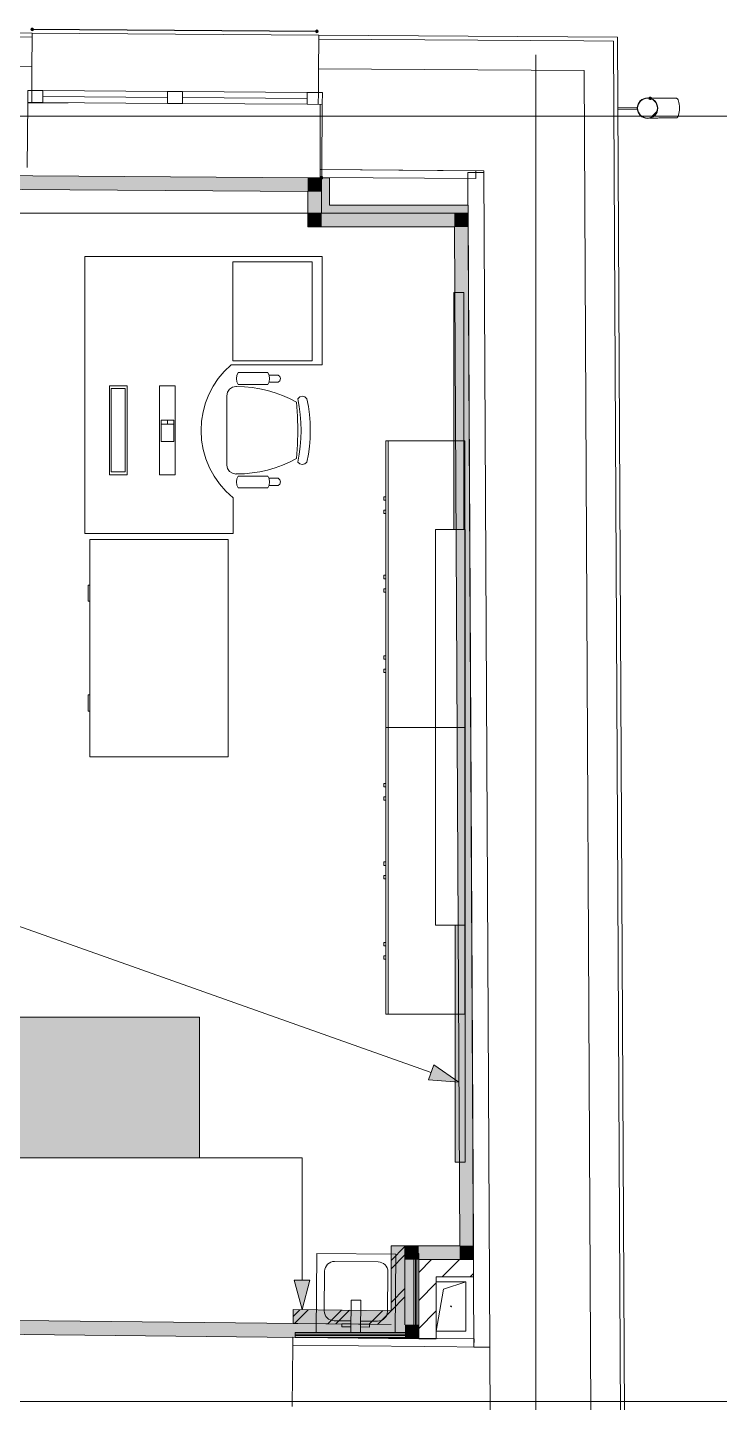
# Model space of a CAD drawing. Header units: millimetres. Extents: x 0 to 1189, y 0 to 841.
# Drawn here: x 308 to 343, y 653.3 to 722.9 of the extents above; entities that cross this region are included whole.
import ezdxf

# ---------------------------------------------------------------- set-up
doc = ezdxf.new("R2010")
doc.units = ezdxf.units.MM

msp = doc.modelspace()

# ---------------------------------------------------------------- hatches: boundary and pattern name
h = msp.add_hatch(color=7)
h.dxf.hatch_style = 2
h.paths.add_polyline_path([(308.286471, 722.773875), (308.260033, 722.837438), (308.196471, 722.863875), (308.132908, 722.837438), (308.106471, 722.773875), (308.106471, 722.763875), (308.132908, 722.700312), (308.196471, 722.673875), (308.260033, 722.700312), (308.286471, 722.763875)])
h = msp.add_hatch(color=7)
h.dxf.hatch_style = 2
h.paths.add_polyline_path([(322.687493, 722.676875), (322.661055, 722.740437), (322.597493, 722.766875), (322.53393, 722.740437), (322.507493, 722.676875), (322.507493, 722.666875), (322.53393, 722.603312), (322.597493, 722.576875), (322.661055, 722.603312), (322.687493, 722.666875)])
h = msp.add_hatch(color=7)
h.dxf.hatch_style = 2
h.paths.add_polyline_path([(339.454519, 719.37387), (339.390956, 719.347432), (339.364518, 719.28387), (339.390956, 719.220307), (339.454519, 719.193869), (339.467519, 719.193869), (339.531081, 719.220307), (339.557519, 719.28387), (339.531081, 719.347432), (339.467519, 719.37387)])
at = {"true_color": 0xf1d696}
h = msp.add_hatch(color=41, dxfattribs=at)
h.dxf.hatch_style = 2
h.paths.add_polyline_path([(278.795426, 714.870863), (278.795426, 715.570864), (322.133492, 715.266863), (322.133492, 714.566862)])
h = msp.add_hatch(color=41, dxfattribs=at)
h.dxf.hatch_style = 2
h.paths.add_polyline_path([(322.133492, 715.266863), (322.833493, 715.261863), (322.133492, 714.566862)])
h = msp.add_hatch(color=41, dxfattribs=at)
h.dxf.hatch_style = 2
h.paths.add_polyline_path([(322.133492, 714.566862), (322.828493, 715.256863), (322.833493, 714.561862)])
h = msp.add_hatch(color=7)
h.dxf.hatch_style = 2
h.paths.add_polyline_path([(322.743493, 715.261863), (322.769931, 715.198301), (322.833493, 715.171863), (322.897056, 715.198301), (322.923493, 715.261863), (322.923493, 715.274863), (322.897056, 715.338426), (322.833493, 715.364864), (322.769931, 715.338426), (322.743493, 715.274863)])
h = msp.add_hatch(color=7)
h.dxf.hatch_style = 2
h.paths.add_polyline_path([(322.833493, 715.251863), (323.233494, 715.251863), (323.233494, 713.875861), (322.833493, 713.875861)])
h = msp.add_hatch(color=41, dxfattribs=at)
h.dxf.hatch_style = 2
h.paths.add_polyline_path([(322.133492, 714.566862), (322.833493, 714.561862), (322.833493, 713.475861), (322.133492, 713.475861)])
h = msp.add_hatch(color=7)
h.dxf.hatch_style = 2
h.paths.add_polyline_path([(330.243505, 713.875861), (330.249505, 713.475861), (322.833493, 713.475861), (322.833493, 713.875861)])
h = msp.add_hatch(color=41, dxfattribs=at)
h.dxf.hatch_style = 2
h.paths.add_polyline_path([(322.833493, 713.475861), (322.133492, 712.77586), (322.133492, 713.475861)])
h = msp.add_hatch(color=41, dxfattribs=at)
h.dxf.hatch_style = 2
h.paths.add_polyline_path([(322.833493, 713.475861), (322.833493, 712.77586), (322.133492, 712.77586)])
h = msp.add_hatch(color=41, dxfattribs=at)
h.dxf.hatch_style = 2
h.paths.add_polyline_path([(322.833493, 712.77586), (322.833493, 713.475861), (329.549503, 713.475861), (329.553503, 712.77586)])
h = msp.add_hatch(color=41, dxfattribs=at)
h.dxf.hatch_style = 2
h.paths.add_polyline_path([(330.249505, 713.475861), (329.553503, 712.77586), (329.549503, 713.475861)])
h = msp.add_hatch(color=41, dxfattribs=at)
h.dxf.hatch_style = 2
h.paths.add_polyline_path([(329.553503, 712.77586), (330.246505, 713.471861), (330.253505, 712.77586)])
h = msp.add_hatch(color=41, dxfattribs=at)
h.dxf.hatch_style = 2
h.paths.add_polyline_path([(330.253505, 712.77586), (330.526505, 661.244781), (329.826504, 661.244781), (329.553503, 712.77586)])
at = {"true_color": 0x999999}
h = msp.add_hatch(color=253, dxfattribs=at)
h.dxf.hatch_style = 2
h.paths.add_polyline_path([(330.034504, 697.464836), (329.534503, 697.464836), (329.534503, 709.464855), (330.034504, 709.464855)])
h = msp.add_hatch(color=253, dxfattribs=at)
h.dxf.hatch_style = 2
h.paths.add_polyline_path([(330.095504, 665.465787), (329.595504, 665.465787), (329.595504, 677.465806), (330.095504, 677.465806)])
at = {"true_color": 0xffffff}
h = msp.add_hatch(color=7, dxfattribs=at)
h.dxf.hatch_style = 2
h.paths.add_polyline_path([(285.112436, 672.812799), (316.655484, 672.812799), (316.655484, 665.694788), (285.112436, 665.694788)])
at = {"true_color": 0x0077b0}
h = msp.add_hatch(color=144, dxfattribs=at)
h.dxf.hatch_style = 2
h.paths.add_polyline_path([(310.897464, 672.830574), (311.907842, 672.830574), (311.981567, 672.805011), (312.006509, 672.728599), (312.006509, 670.911242), (311.981567, 670.836483), (311.907842, 670.812574), (311.831429, 670.836483), (311.805867, 670.911242), (311.805867, 672.627175), (310.998888, 672.627175), (310.998888, 670.911242), (310.973601, 670.836483), (310.897464, 670.812574), (310.821327, 670.836483), (310.79604, 670.911242), (310.79604, 672.728599), (310.821327, 672.805011)])
h = msp.add_hatch(color=144, dxfattribs=at)
h.dxf.hatch_style = 2
h.paths.add_polyline_path([(312.411345, 670.911242), (312.411345, 672.728599), (312.436632, 672.805011), (312.512768, 672.830574), (312.588905, 672.805011), (312.614192, 672.728599), (312.614192, 672.023043), (313.421171, 672.023043), (313.421171, 672.728599), (313.446734, 672.805011), (313.523146, 672.830574), (313.596871, 672.805011), (313.621813, 672.728599), (313.621813, 670.911242), (313.596871, 670.836483), (313.523146, 670.812574), (313.446734, 670.836483), (313.421171, 670.911242), (313.421171, 671.820196), (312.614192, 671.820196), (312.614192, 670.911242), (312.588905, 670.836483), (312.512768, 670.812574), (312.436632, 670.836483)])
h = msp.add_hatch(color=144, dxfattribs=at)
h.dxf.hatch_style = 2
h.paths.add_polyline_path([(316.23413, 672.632687), (315.649842, 672.632687), (315.649842, 672.520239), (315.625244, 672.446239), (315.55393, 672.421021), (315.475382, 672.446583), (315.449751, 672.522995), (315.452507, 672.734662), (315.477794, 672.810799), (315.55393, 672.836086), (316.361461, 672.836086), (316.435323, 672.811143), (316.462884, 672.737418), (316.457372, 672.712062), (316.053882, 670.894154), (316.021567, 670.835725), (315.95742, 670.815331), (315.88149, 670.840824), (315.855996, 670.916754), (315.855996, 670.939354)])
h = msp.add_hatch(color=144, dxfattribs=at)
h.dxf.hatch_style = 2
h.paths.add_polyline_path([(314.935052, 671.314732), (314.128073, 671.314732), (314.051936, 671.340294), (314.026649, 671.416706), (314.051936, 671.492843), (314.128073, 671.51813), (314.935052, 671.51813), (315.011188, 671.492843), (315.036475, 671.416706), (315.011188, 671.340294)])
h = msp.add_hatch(color=144, dxfattribs=at)
h.dxf.hatch_style = 2
h.paths.add_polyline_path([(329.782504, 669.511794), (328.241501, 669.633794), (328.509502, 670.387795)])
h = msp.add_hatch(color=144, dxfattribs=at)
h.dxf.hatch_style = 2
h.paths.add_polyline_path([(307.967963, 668.322906), (307.967963, 669.536682), (307.99325, 669.610407), (308.069387, 669.635349), (308.5743, 669.635349), (308.728571, 669.605997), (308.859278, 669.519594), (308.948299, 669.388543), (308.977789, 669.23186), (308.977789, 668.322906), (308.952502, 668.248147), (308.876366, 668.224238), (308.800229, 668.248147), (308.774942, 668.322906), (308.774942, 669.23186), (308.760404, 669.309995), (308.718167, 669.375727), (308.652848, 669.418722), (308.5743, 669.431951), (308.17081, 669.431951), (308.17081, 668.322906), (308.145523, 668.248147), (308.069387, 668.224238), (307.99325, 668.248147)])
h = msp.add_hatch(color=144, dxfattribs=at)
h.paths.add_polyline_path([(309.382364, 669.536682), (309.407651, 669.610407), (309.483788, 669.635349), (309.988701, 669.635349), (310.145039, 669.605997), (310.273679, 669.519594), (310.362701, 669.388543), (310.392191, 669.23186), (310.392191, 668.627728), (310.362701, 668.471045), (310.273679, 668.339994), (310.145039, 668.252557), (309.988701, 668.224238), (309.585211, 668.224238), (309.585211, 667.716018), (309.559924, 667.642499), (309.483788, 667.61735), (309.407651, 667.642499), (309.382364, 667.716018)])
h.paths.add_polyline_path([(309.585211, 669.431951), (309.585211, 668.424881), (309.988701, 668.424881), (310.065871, 668.439488), (310.129812, 668.483861), (310.174461, 668.549593), (310.189343, 668.627728), (310.189343, 669.23186), (310.174805, 669.309995), (310.132568, 669.375727), (310.067249, 669.418722), (309.988701, 669.431951)])
h = msp.add_hatch(color=144, dxfattribs=at)
h.paths.add_polyline_path([(310.796766, 668.726395), (310.796766, 669.130436), (310.8058, 669.232075), (310.833077, 669.325498), (310.878854, 669.410962), (310.943389, 669.488726), (311.021153, 669.553261), (311.106617, 669.599038), (311.20004, 669.626315), (311.301679, 669.635349), (311.49674, 669.599383), (311.659969, 669.491482), (311.724504, 669.413675), (311.770281, 669.327909), (311.797557, 669.233669), (311.806592, 669.130436), (311.806592, 668.726395), (311.797127, 668.62635), (311.768903, 668.533746), (311.722178, 668.448583), (311.657213, 668.370862), (311.580654, 668.306326), (311.495362, 668.26055), (311.402112, 668.233273), (311.301679, 668.224238), (311.20004, 668.233273), (311.106617, 668.26055), (311.021153, 668.306326), (310.943389, 668.370862), (310.878854, 668.448583), (310.833077, 668.533746), (310.8058, 668.62635)])
h.paths.add_polyline_path([(311.603745, 668.729152), (311.603745, 669.133192), (311.582247, 669.248672), (311.516101, 669.347615), (311.418605, 669.413279), (311.301679, 669.434707), (311.184752, 669.413279), (311.087256, 669.347615), (311.02111, 669.248672), (310.999613, 669.133192), (310.999613, 668.729152), (311.02111, 668.611605), (311.087256, 668.514729), (311.184752, 668.447687), (311.301679, 668.424881), (311.418605, 668.447687), (311.516101, 668.514729), (311.582247, 668.612638)])
h = msp.add_hatch(color=144, dxfattribs=at)
h.paths.add_polyline_path([(312.71608, 669.434707), (312.599154, 669.413279), (312.501657, 669.347615), (312.435511, 669.249705), (312.414014, 669.133192), (312.414014, 669.031217), (313.018146, 669.031217), (313.018146, 669.133192), (312.996649, 669.249705), (312.930503, 669.347615), (312.833007, 669.413279)])
h.paths.add_polyline_path([(312.414014, 668.82837), (312.414014, 668.627728), (312.428897, 668.550627), (312.473545, 668.483861), (312.53852, 668.439488), (312.614656, 668.424881), (313.11957, 668.424881), (313.195706, 668.399318), (313.220993, 668.322906), (313.195706, 668.248147), (313.11957, 668.224238), (312.614656, 668.224238), (312.458318, 668.252557), (312.329678, 668.339994), (312.240657, 668.470011), (312.211167, 668.627728), (312.211167, 669.130436), (312.220202, 669.232075), (312.247478, 669.325498), (312.293255, 669.410962), (312.35779, 669.488726), (312.435555, 669.553261), (312.521019, 669.599038), (312.614441, 669.626315), (312.71608, 669.635349), (312.911141, 669.599383), (313.07437, 669.491482), (313.138905, 669.413718), (313.184682, 669.328254), (313.211958, 669.234831), (313.220993, 669.133192), (313.220993, 668.82837)])
h = msp.add_hatch(color=144, dxfattribs=at)
h.dxf.hatch_style = 2
h.paths.add_polyline_path([(314.231905, 668.726395), (313.828415, 669.24564), (313.828415, 668.322906), (313.803128, 668.248147), (313.726992, 668.224238), (313.650855, 668.248147), (313.625568, 668.322906), (313.625568, 669.536682), (313.650855, 669.610407), (313.726992, 669.635349), (313.777704, 669.620122), (313.828415, 669.573062), (314.231905, 669.053817), (314.635395, 669.573062), (314.686382, 669.620122), (314.737369, 669.635349), (314.811094, 669.610407), (314.836037, 669.536682), (314.836037, 668.322906), (314.811094, 668.248147), (314.737369, 668.224238), (314.660957, 668.248147), (314.635395, 668.322906), (314.635395, 669.24564)])
h = msp.add_hatch(color=144, dxfattribs=at)
h.paths.add_polyline_path([(316.04742, 669.431951), (315.64393, 669.431951), (315.565382, 669.417688), (315.500063, 669.375727), (315.457826, 669.309995), (315.443288, 669.23186), (315.443288, 668.627728), (315.458171, 668.550627), (315.502819, 668.483861), (315.567794, 668.439488), (315.64393, 668.424881), (315.846777, 668.424881), (315.923948, 668.439488), (315.987889, 668.483861), (316.032537, 668.549593), (316.04742, 668.627728)])
h.paths.add_polyline_path([(316.450909, 668.322906), (316.425967, 668.248147), (316.352242, 668.224238), (316.222637, 668.24987), (316.120731, 668.328418), (315.995537, 668.24987), (315.846777, 668.224238), (315.64393, 668.224238), (315.487592, 668.252557), (315.358952, 668.339994), (315.269931, 668.470011), (315.240441, 668.627728), (315.240441, 669.23186), (315.269931, 669.388543), (315.358952, 669.519594), (315.487592, 669.605997), (315.64393, 669.635349), (316.148843, 669.635349), (316.22498, 669.610407), (316.250267, 669.536682), (316.250267, 668.526304), (316.27583, 668.450168), (316.352242, 668.424881), (316.425967, 668.399318)])
h = msp.add_hatch(color=144, dxfattribs=at)
h.dxf.hatch_style = 2
h.paths.add_polyline_path([(308.474356, 666.513173), (308.171739, 666.902331), (308.171739, 666.210005), (308.152722, 666.154057), (308.095671, 666.136142), (308.038621, 666.154057), (308.019604, 666.210005), (308.019604, 667.120613), (308.038621, 667.175734), (308.095671, 667.194475), (308.133705, 667.183107), (308.171739, 667.148173), (308.474356, 666.758464), (308.776973, 667.148173), (308.815283, 667.183107), (308.853592, 667.194475), (308.908714, 667.175734), (308.927455, 667.120613), (308.927455, 666.210005), (308.908714, 666.154057), (308.853592, 666.136142), (308.796059, 666.154057), (308.776973, 666.210005), (308.776973, 666.902331)])
h = msp.add_hatch(color=144, dxfattribs=at)
h.paths.add_polyline_path([(309.609468, 667.043994), (309.521963, 667.02794), (309.448513, 666.978399), (309.399179, 666.905363), (309.382919, 666.817444), (309.382919, 666.741377), (309.836018, 666.741377), (309.836018, 666.817444), (309.819757, 666.905363), (309.770423, 666.978399), (309.696973, 667.02794)])
h.paths.add_polyline_path([(309.382919, 666.589241), (309.382919, 666.438759), (309.394081, 666.380813), (309.427567, 666.330721), (309.476556, 666.297717), (309.5334, 666.286624), (309.912085, 666.286624), (309.969136, 666.267538), (309.988153, 666.210005), (309.969136, 666.154057), (309.912085, 666.136142), (309.5334, 666.136142), (309.416129, 666.157295), (309.319529, 666.222683), (309.252832, 666.320593), (309.230783, 666.438759), (309.230783, 666.815791), (309.257931, 666.962), (309.340475, 667.084232), (309.463189, 667.167259), (309.609468, 667.194475), (309.755747, 667.167535), (309.878461, 667.086437), (309.961006, 666.96393), (309.988153, 666.817444), (309.988153, 666.589241)])
h = msp.add_hatch(color=144, dxfattribs=at)
h.dxf.hatch_style = 2
h.paths.add_polyline_path([(311.048979, 667.120613), (311.048979, 666.210005), (311.029962, 666.154057), (310.972911, 666.136142), (310.915861, 666.154057), (310.896844, 666.210005), (310.896844, 666.589241), (310.594227, 666.589241), (310.478402, 666.611221), (310.380355, 666.675782), (310.313658, 666.772934), (310.291609, 666.887449), (310.291609, 667.120613), (310.310626, 667.175734), (310.367677, 667.194475), (310.424728, 667.175734), (310.443745, 667.120613), (310.443745, 666.894063), (310.454907, 666.83529), (310.488393, 666.786025), (310.537383, 666.752539), (310.594227, 666.741377), (310.896844, 666.741377), (310.896844, 667.120613), (310.915861, 667.175734), (310.972911, 667.194475), (311.029962, 667.175734)])
h = msp.add_hatch(color=144, dxfattribs=at)
h.paths.add_polyline_path([(311.95767, 667.04234), (311.655053, 667.04234), (311.596279, 667.031454), (311.547015, 666.999896), (311.515458, 666.950632), (311.504571, 666.891858), (311.504571, 666.438759), (311.515733, 666.380813), (311.549219, 666.330721), (311.598209, 666.297717), (311.655053, 666.286624), (311.807188, 666.286624), (311.864859, 666.297717), (311.913022, 666.330721), (311.946508, 666.379986), (311.95767, 666.438759)])
h.paths.add_polyline_path([(312.260287, 666.210005), (312.241546, 666.154057), (312.186424, 666.136142), (312.089066, 666.155435), (312.012792, 666.214415), (311.918672, 666.155435), (311.807188, 666.136142), (311.655053, 666.136142), (311.537782, 666.157295), (311.441181, 666.222683), (311.374484, 666.320593), (311.352436, 666.438759), (311.352436, 666.891858), (311.374484, 667.009198), (311.441181, 667.107935), (311.537782, 667.172496), (311.655053, 667.194475), (312.033738, 667.194475), (312.090788, 667.175734), (312.109805, 667.120613), (312.109805, 666.362692), (312.128891, 666.305641), (312.186424, 666.286624), (312.241546, 666.267538)])
h = msp.add_hatch(color=144, dxfattribs=at)
h.dxf.hatch_style = 2
h.paths.add_polyline_path([(312.715751, 666.589241), (312.715751, 666.210005), (312.696734, 666.154057), (312.639683, 666.136142), (312.582632, 666.154057), (312.563615, 666.210005), (312.563615, 667.120613), (312.582632, 667.175734), (312.639683, 667.194475), (312.696734, 667.175734), (312.715751, 667.120613), (312.715751, 666.741377), (313.16885, 666.741377), (313.16885, 667.120613), (313.187866, 667.175734), (313.244917, 667.194475), (313.301968, 667.175734), (313.320985, 667.120613), (313.320985, 666.210005), (313.301968, 666.154057), (313.244917, 666.136142), (313.187866, 666.154057), (313.16885, 666.210005), (313.16885, 666.589241)])
h = msp.add_hatch(color=144, dxfattribs=at)
h.dxf.hatch_style = 2
h.paths.add_polyline_path([(314.381811, 667.120613), (314.381811, 666.210005), (314.362794, 666.154057), (314.305743, 666.136142), (313.927059, 666.136142), (313.809788, 666.157295), (313.713187, 666.222683), (313.64649, 666.320593), (313.624441, 666.438759), (313.624441, 667.120613), (313.643458, 667.175734), (313.700509, 667.194475), (313.75756, 667.175734), (313.776577, 667.120613), (313.776577, 666.438759), (313.787739, 666.380813), (313.821225, 666.330721), (313.870214, 666.297717), (313.927059, 666.286624), (314.229676, 666.286624), (314.229676, 667.120613), (314.248693, 667.175734), (314.305743, 667.194475), (314.362794, 667.175734)])
h = msp.add_hatch(color=144, dxfattribs=at)
h.paths.add_polyline_path([(314.953709, 666.591446), (314.848014, 666.623485), (314.761335, 666.690665), (314.704285, 666.783407), (314.685268, 666.891858), (314.707316, 667.009198), (314.774013, 667.107935), (314.870614, 667.172496), (314.987885, 667.194475), (315.36657, 667.194475), (315.42362, 667.175734), (315.442637, 667.120613), (315.442637, 666.210005), (315.42362, 666.154057), (315.36657, 666.136142), (315.309519, 666.154057), (315.290502, 666.210005), (315.290502, 666.589241), (315.137815, 666.589241), (314.82252, 666.165908), (314.795235, 666.142963), (314.761335, 666.136142), (314.704285, 666.154057), (314.685268, 666.210005), (314.70015, 666.256858)])
h.paths.add_polyline_path([(314.837403, 666.891858), (314.848565, 666.833912), (314.882051, 666.78382), (314.931041, 666.750334), (314.987885, 666.739172), (315.290502, 666.739172), (315.290502, 667.04234), (314.987885, 667.04234), (314.929111, 667.031454), (314.879847, 666.999896), (314.84829, 666.950632)])
h = msp.add_hatch(color=144, dxfattribs=at)
h.dxf.hatch_style = 2
h.paths.add_polyline_path([(316.215729, 666.665309), (316.490786, 666.252449), (316.503464, 666.210005), (316.484447, 666.154057), (316.427396, 666.136142), (316.364006, 666.168113), (316.124779, 666.527505), (315.885551, 666.168113), (315.822162, 666.136142), (315.769245, 666.157088), (315.746094, 666.210005), (315.758772, 666.252449), (316.033828, 666.665309), (315.758772, 667.075964), (315.746094, 667.120613), (315.765111, 667.175734), (315.822162, 667.194475), (315.885551, 667.162505), (316.124779, 666.803113), (316.364006, 667.162505), (316.427396, 667.194475), (316.484447, 667.176561), (316.503464, 667.120613), (316.490786, 667.075964)])
at = {"true_color": 0xfd8379}
h = msp.add_hatch(color=11, dxfattribs=at)
h.dxf.hatch_style = 2
h.paths.add_polyline_path([(326.354499, 661.244781), (327.0545, 661.244781), (327.0545, 657.252775), (326.354499, 657.259775)])
at = {"true_color": 0xf1d696}
h = msp.add_hatch(color=41, dxfattribs=at)
h.dxf.hatch_style = 2
h.paths.add_polyline_path([(327.0545, 660.54478), (327.0545, 661.244781), (327.754501, 660.54478)])
h = msp.add_hatch(color=41, dxfattribs=at)
h.dxf.hatch_style = 2
h.paths.add_polyline_path([(327.0545, 661.244781), (327.754501, 661.244781), (327.754501, 660.54478)])
h = msp.add_hatch(color=41, dxfattribs=at)
h.dxf.hatch_style = 2
h.paths.add_polyline_path([(329.826504, 661.244781), (329.830504, 660.54478), (327.754501, 660.54478), (327.754501, 661.244781)])
h = msp.add_hatch(color=41, dxfattribs=at)
h.dxf.hatch_style = 2
h.paths.add_polyline_path([(330.526505, 661.244781), (330.530505, 660.54478), (329.826504, 661.244781)])
h = msp.add_hatch(color=41, dxfattribs=at)
h.dxf.hatch_style = 2
h.paths.add_polyline_path([(330.530505, 660.54478), (329.830504, 660.54478), (329.826504, 661.244781)])
h = msp.add_hatch(color=41, dxfattribs=at)
h.dxf.hatch_style = 2
h.paths.add_polyline_path([(327.0545, 660.54478), (327.754501, 660.54478), (327.754501, 657.244775), (327.0545, 657.252775)])
at = {"true_color": 0x0077b0}
h = msp.add_hatch(color=144, dxfattribs=at)
h.dxf.hatch_style = 2
h.paths.add_polyline_path([(321.849492, 658.013776), (321.449491, 659.506778), (322.249492, 659.506778)])
at = {"true_color": 0xf1d696}
h = msp.add_hatch(color=41, dxfattribs=at)
h.dxf.hatch_style = 2
h.paths.add_polyline_path([(327.0545, 657.252775), (327.0545, 656.552774), (257.084393, 657.309775), (257.084393, 658.009776)])
at = {"true_color": 0xfd8379}
h = msp.add_hatch(color=11, dxfattribs=at)
h.dxf.hatch_style = 2
h.paths.add_polyline_path([(326.354499, 657.959776), (326.354499, 657.259775), (321.395491, 657.313775), (321.402491, 658.013776)])
at = {"true_color": 0xf1d696}
h = msp.add_hatch(color=41, dxfattribs=at)
h.dxf.hatch_style = 2
h.paths.add_polyline_path([(327.0545, 657.252775), (327.754501, 657.244775), (327.754501, 656.544774)])
h = msp.add_hatch(color=41, dxfattribs=at)
h.dxf.hatch_style = 2
h.paths.add_polyline_path([(327.0545, 656.552774), (327.0545, 657.252775), (327.754501, 656.544774)])

# ---------------------------------------------------------------- linework, layer by layer
at = {"color": 7, "lineweight": 0}
for points in [[(308.195471, 722.573875), (292.865447, 722.676875)], [(308.196471, 722.773875), (322.597493, 722.676875)], [(322.597493, 722.666875), (308.196471, 722.763875)], [(308.193471, 722.373874), (292.864447, 722.476874)], [(308.183471, 720.873872), (308.193471, 722.373874)], [(308.193471, 722.373874), (308.195471, 722.573875)], [(308.195471, 722.573875), (322.694493, 722.476874)], [(322.693493, 722.276874), (322.683493, 720.776872)], [(322.694493, 722.476874), (322.693493, 722.276874)], [(336.109513, 722.185874), (322.693493, 722.276874)], [(337.808516, 722.374874), (322.694493, 722.476874)], [(336.109513, 722.185874), (337.609516, 722.175874)], [(337.609516, 722.175874), (338.014516, 642.636752)], [(338.214517, 642.637753), (337.808516, 722.374874)], [(333.67251, 251.095154), (333.67251, 721.485873)], [(292.854447, 720.976872), (308.183471, 720.873872)], [(308.175471, 719.67387), (308.183471, 720.873872)], [(322.683493, 720.776872), (322.675493, 719.57687)], [(322.683493, 720.776872), (336.117514, 720.685872)], [(336.117514, 720.685872), (336.514514, 642.628752)], [(307.971471, 719.074869), (307.975471, 719.67487)], [(307.975471, 719.67487), (307.971471, 719.074869)], [(307.975471, 719.67487), (308.735472, 719.66987)], [(308.735472, 719.66987), (307.975471, 719.67487)], [(308.171471, 719.073869), (308.175471, 719.67387)], [(308.735472, 719.66987), (308.731472, 719.069869)], [(308.733472, 719.36987), (315.043481, 719.32787)], [(308.735472, 719.66987), (315.045481, 719.62787)], [(315.041481, 719.027869), (315.045481, 719.62787)], [(315.045481, 719.62787), (315.805482, 719.62287)], [(315.805482, 719.62287), (315.045481, 719.62787)], [(315.805482, 719.62287), (315.801482, 719.022869)], [(315.803482, 719.32287), (322.113492, 719.27987)], [(315.805482, 719.62287), (322.115492, 719.57987)], [(322.115492, 719.57987), (322.111492, 718.979869)], [(322.875493, 719.57487), (322.115492, 719.57987)], [(322.875493, 719.57487), (322.115492, 719.57987)], [(322.671493, 718.976869), (322.675493, 719.57687)], [(322.871493, 718.974869), (322.875493, 719.57487)], [(322.871493, 718.974869), (322.875493, 719.57487)], [(338.807518, 718.780869), (338.818049, 718.888613), (338.848268, 718.986197), (338.896112, 719.074524), (338.959518, 719.151494), (339.036424, 719.215012), (339.124768, 719.262979), (339.222487, 719.293297), (339.327518, 719.30387), (339.431894, 719.293383), (339.529144, 719.263291), (339.617206, 719.215645), (339.694019, 719.152494), (339.757519, 719.075891), (339.805644, 718.987885), (339.836332, 718.890527), (339.847519, 718.785869)], [(338.827518, 718.780869), (338.837641, 718.884596), (338.86669, 718.978432), (338.912684, 719.063361), (338.973643, 719.137369), (339.047586, 719.19844), (339.132534, 719.244557), (339.226505, 719.273706), (339.327518, 719.28387), (339.427876, 719.27375), (339.521378, 719.244729), (339.606044, 719.198809), (339.679894, 719.137994), (339.740947, 719.064289), (339.787222, 718.979697), (339.81674, 718.886223), (339.827519, 718.785869)], [(339.467519, 719.28387), (339.494519, 719.28487)], [(339.494519, 719.28487), (339.522519, 719.28487)], [(339.522519, 719.28487), (339.553519, 719.28487)], [(339.553519, 719.28487), (339.586519, 719.28487)], [(339.586519, 719.28487), (339.621519, 719.28487)], [(339.621519, 719.28487), (339.658519, 719.28487)], [(339.658519, 719.28487), (339.696519, 719.28587)], [(339.696519, 719.28587), (339.737519, 719.28587)], [(339.737519, 719.28587), (339.779519, 719.28587)], [(339.779519, 719.28587), (339.823519, 719.28587)], [(339.823519, 719.28587), (339.868519, 719.28687)], [(339.868519, 719.28687), (339.915519, 719.28687)], [(339.915519, 719.28687), (339.964519, 719.28687)], [(339.964519, 719.28687), (340.014519, 719.28687)], [(340.014519, 719.28687), (340.06552, 719.28687)], [(340.06552, 719.28687), (340.11752, 719.28787)], [(340.11752, 719.28787), (340.17152, 719.28787)], [(340.17152, 719.28787), (340.22552, 719.28787)], [(340.22552, 719.28787), (340.28152, 719.28887)], [(340.28152, 719.28887), (340.33752, 719.28887)], [(340.33752, 719.28887), (340.36152, 719.28887)], [(340.786521, 719.29087), (340.36152, 719.28887)], [(340.786168, 719.290625), (340.817241, 719.280619), (340.846289, 719.251618), (340.872682, 719.205634), (340.895787, 719.14468), (340.914973, 719.070769), (340.92961, 718.985912), (340.939065, 718.892123), (340.942708, 718.791414)], [(307.94947, 715.774864), (307.971471, 719.074869)], [(308.731472, 719.069869), (307.971471, 719.074869)], [(307.971471, 719.074869), (308.731472, 719.069869)], [(310.013474, 719.061869), (307.971471, 719.061869)], [(315.041481, 719.027869), (308.731472, 719.069869)], [(315.801482, 719.022869), (315.041481, 719.027869)], [(315.041481, 719.027869), (315.801482, 719.022869)], [(322.111492, 718.979869), (315.801482, 719.022869)], [(322.111492, 718.979869), (322.871493, 718.974869)], [(322.111492, 718.979869), (322.871493, 718.974869)], [(322.772493, 715.261863), (322.772493, 718.975869)], [(322.871493, 718.974869), (322.849493, 715.674864)], [(338.818518, 718.830869), (337.826516, 718.825869)], [(337.827516, 718.725869), (338.818518, 718.730869)], [(339.847519, 718.785869), (339.836947, 718.679125), (339.806629, 718.58154), (339.758662, 718.493214), (339.695144, 718.416243), (339.618173, 718.352726), (339.529847, 718.304759), (339.432263, 718.27444), (339.327518, 718.263868), (339.222815, 718.274352), (339.125331, 718.304431), (339.037127, 718.35204), (338.960268, 718.415118), (338.896815, 718.491603), (338.84883, 718.579431), (338.818377, 718.676541), (338.807518, 718.780869)], [(339.827519, 718.785869), (339.817355, 718.683142), (339.788207, 718.589306), (339.742089, 718.504376), (339.681019, 718.430368), (339.607011, 718.369298), (339.522081, 718.323181), (339.428245, 718.294032), (339.327518, 718.283868), (339.226833, 718.293944), (339.133096, 718.322853), (339.048289, 718.368612), (338.974393, 718.429243), (338.913387, 718.502765), (338.867252, 718.587197), (338.837969, 718.680558), (338.827518, 718.780869)], [(339.524519, 718.337868), (339.785519, 718.597869)], [(340.942708, 718.791414), (340.940089, 718.690672), (340.931588, 718.596792), (340.917815, 718.511791), (340.899381, 718.437688), (340.876896, 718.376503), (340.850973, 718.330253), (340.822221, 718.300958), (340.791251, 718.290637)], [(198.085303, 718.371868), (863.72632, 718.371868)], [(339.483519, 718.284868), (339.459519, 718.283868)], [(339.510519, 718.284868), (339.483519, 718.284868)], [(339.540519, 718.284868), (339.510519, 718.284868)], [(339.572519, 718.284868), (339.540519, 718.284868)], [(339.605519, 718.284868), (339.572519, 718.284868)], [(339.641519, 718.284868), (339.605519, 718.284868)], [(339.679519, 718.285868), (339.641519, 718.284868)], [(339.718519, 718.285868), (339.679519, 718.285868)], [(339.759519, 718.285868), (339.718519, 718.285868)], [(339.802519, 718.285868), (339.759519, 718.285868)], [(339.847519, 718.285868), (339.802519, 718.285868)], [(339.893519, 718.286868), (339.847519, 718.285868)], [(339.940519, 718.286868), (339.893519, 718.286868)], [(339.989519, 718.286868), (339.940519, 718.286868)], [(340.04052, 718.286868), (339.989519, 718.286868)], [(340.09152, 718.287868), (340.04052, 718.286868)], [(340.14452, 718.287868), (340.09152, 718.287868)], [(340.19852, 718.287868), (340.14452, 718.287868)], [(340.25352, 718.287868), (340.19852, 718.287868)], [(340.30952, 718.288868), (340.25352, 718.287868)], [(340.36652, 718.288868), (340.30952, 718.288868)], [(340.36652, 718.288868), (340.791521, 718.290868)], [(322.849493, 715.674864), (322.772493, 715.675864)], [(322.772493, 715.674864), (322.849493, 715.674864)], [(322.849493, 715.674864), (322.846493, 715.274863)], [(322.849493, 715.674864), (331.043506, 715.619864)], [(330.647505, 715.621864), (322.849493, 715.674864)], [(322.133492, 715.266863), (278.095425, 715.575864)], [(322.833493, 715.261863), (322.133492, 715.266863)], [(322.846493, 715.274863), (322.772493, 715.274863)], [(322.833493, 715.261863), (322.772493, 715.261863)], [(322.833493, 713.475861), (322.833493, 715.261863)], [(322.833493, 715.251863), (322.833493, 713.475861)], [(323.233494, 715.251863), (322.833493, 715.251863)], [(322.846493, 715.274863), (330.645505, 715.221863)], [(323.233494, 713.875861), (323.233494, 715.251863)], [(331.043506, 715.532864), (330.243505, 715.528864)], [(330.243505, 715.528864), (330.545505, 656.118773)], [(330.645505, 715.221863), (330.647505, 715.621864)], [(331.043506, 715.619864), (331.345506, 656.122773)], [(278.795426, 714.870863), (322.133492, 714.566862)], [(322.133492, 714.566862), (322.133492, 713.475861)], [(330.249505, 713.875861), (323.233494, 713.875861)], [(330.249505, 713.475861), (330.249505, 713.875861)], [(278.095425, 713.475861), (322.833493, 713.475861)], [(322.133492, 712.77586), (322.133492, 713.475861)], [(322.833493, 713.475861), (330.249505, 713.475861)], [(329.549503, 713.475861), (322.833493, 713.475861)], [(330.249505, 713.475861), (329.549503, 713.475861)], [(330.526505, 661.244781), (330.249505, 713.475861)], [(322.133492, 712.77586), (329.553503, 712.77586)], [(329.553503, 712.77586), (329.826504, 661.244781)], [(322.600493, 660.86078), (322.560493, 656.860774)], [(322.560493, 656.860774), (322.600493, 660.86078)], [(326.600499, 660.82078), (322.600493, 660.86078)], [(322.600493, 660.86078), (326.600499, 660.82078)], [(326.354499, 661.244781), (326.354499, 657.959776)], [(327.0545, 661.244781), (326.354499, 661.244781)], [(326.354499, 660.50378), (327.0545, 661.203781)], [(326.354499, 660.079779), (327.0545, 660.77978)], [(326.560499, 656.854774), (326.600499, 660.82078)], [(326.600499, 660.82078), (326.560499, 656.854774)], [(327.0545, 657.252775), (327.0545, 661.244781)], [(327.0545, 661.244781), (327.0545, 660.54478)], [(329.826504, 661.244781), (327.0545, 661.244781)], [(327.5045, 660.85478), (327.5045, 656.854774)], [(327.754501, 660.85478), (327.5045, 660.85478)], [(327.5945, 656.764774), (327.5945, 660.85478)], [(327.654501, 656.704774), (327.654501, 660.85478)], [(327.754501, 656.544774), (327.754501, 660.85478)], [(330.530505, 660.54478), (330.526505, 661.244781)], [(322.991493, 659.956779), (323.002314, 660.056717), (323.031931, 660.149717), (323.07833, 660.233811), (323.139494, 660.307029), (323.213408, 660.367405), (323.298056, 660.412967), (323.391424, 660.441748), (323.491494, 660.45178)], [(323.496494, 660.45178), (325.696498, 660.42978)], [(325.696498, 660.42978), (325.796435, 660.418672), (325.889435, 660.38892), (325.973529, 660.342504), (326.046748, 660.281404), (326.107123, 660.207602), (326.152686, 660.123076), (326.181467, 660.029808), (326.191498, 659.929779)], [(327.0545, 660.54478), (327.0545, 657.252775)], [(330.530505, 660.54478), (327.754501, 660.54478)], [(327.754501, 660.54478), (330.530505, 660.54478)], [(327.754501, 657.244775), (327.754501, 660.54478)], [(330.530505, 659.664779), (330.530505, 660.54478)], [(322.971493, 657.956776), (322.991493, 659.956779)], [(326.191498, 659.924779), (326.171498, 657.924776)], [(328.634502, 656.544774), (328.634502, 659.664779)], [(328.634502, 659.664779), (330.530505, 659.664779)], [(328.634502, 659.422778), (330.134504, 659.422778)], [(330.134504, 659.422778), (328.634502, 659.422778)], [(329.009503, 659.047778), (330.134504, 659.422778)], [(330.134504, 659.422778), (330.134504, 656.922774)], [(330.134504, 656.922774), (330.134504, 659.422778)], [(326.354499, 658.382777), (327.0545, 659.082778)], [(326.354499, 657.957776), (327.0545, 658.657777)], [(328.634502, 656.922774), (329.009503, 659.047778)], [(326.354499, 657.259775), (257.084393, 658.009776)], [(321.402491, 658.013776), (321.395491, 657.313775)], [(321.399491, 657.669775), (321.739492, 658.009776)], [(326.354499, 657.959776), (321.402491, 658.013776)], [(321.466491, 657.312775), (322.159492, 658.005776)], [(323.466494, 657.451775), (323.366557, 657.462883), (323.273556, 657.492635), (323.189463, 657.539051), (323.116244, 657.60015), (323.055869, 657.673953), (323.010306, 657.758479), (322.981525, 657.851746), (322.971493, 657.951776)], [(323.145494, 657.294775), (323.837495, 657.987776)], [(323.565494, 657.289775), (324.257495, 657.982776)], [(324.326495, 658.493777), (324.310495, 656.854774)], [(324.826496, 658.488777), (324.326495, 658.493777)], [(324.810496, 656.854774), (324.826496, 658.488777)], [(325.243497, 657.271775), (325.936498, 657.964776)], [(325.663498, 657.267775), (326.354499, 657.957776)], [(326.171498, 657.924776), (326.160391, 657.824838), (326.130639, 657.731838), (326.084223, 657.647744), (326.023123, 657.574525), (325.94932, 657.51415), (325.864795, 657.468588), (325.771527, 657.439806), (325.671498, 657.429775)], [(329.359503, 658.172776), (329.384503, 658.197776), (329.409503, 658.172776)], [(329.409503, 658.172776), (329.384503, 658.147776), (329.359503, 658.172776)], [(329.360503, 658.178776), (329.384503, 658.197776), (329.396503, 658.193776)], [(329.384503, 658.147776), (329.360503, 658.165776)], [(329.409503, 658.172776), (329.396503, 658.150776)], [(257.084393, 657.309775), (327.754501, 656.544774)], [(321.395491, 657.313775), (326.354499, 657.259775)], [(324.316495, 657.443775), (323.466494, 657.451775)], [(323.864495, 657.297775), (323.863495, 657.147775)], [(324.314495, 657.293775), (323.864495, 657.297775)], [(324.814496, 657.288775), (325.264497, 657.283775)], [(325.666498, 657.429775), (324.816496, 657.438775)], [(325.264497, 657.283775), (325.263497, 657.133775)], [(327.754501, 656.544774), (327.754501, 657.244775)], [(321.387491, 656.622774), (321.383491, 656.222773)], [(330.550505, 656.530774), (321.387491, 656.622774)], [(327.5045, 656.854774), (321.504491, 656.854774)], [(321.504491, 656.854774), (321.504491, 656.604774)], [(321.504491, 656.764774), (327.5945, 656.764774)], [(321.504491, 656.704774), (327.654501, 656.704774)], [(321.504491, 656.604774), (327.754501, 656.604774)], [(322.560493, 656.860774), (323.144494, 656.854774)], [(323.144494, 656.854774), (322.560493, 656.860774)], [(323.863495, 657.147775), (324.313495, 657.143775)], [(325.263497, 657.133775), (324.813496, 657.138775)], [(327.754501, 656.544774), (328.634502, 656.544774)], [(330.134504, 656.922774), (328.634502, 656.922774)], [(328.634502, 656.922774), (330.134504, 656.922774)], [(330.546505, 656.130773), (330.550505, 656.530774)], [(321.383491, 656.222773), (321.352491, 653.122769)], [(321.383491, 656.222773), (331.345506, 656.122773)], [(330.545505, 656.118773), (331.345506, 656.122773)], [(331.364506, 652.322767), (331.345506, 656.122773)], [(198.085303, 653.371769), (863.72632, 653.371769)]]:
    msp.add_lwpolyline(points, dxfattribs=at)
at = {"color": 253, "lineweight": 0, "true_color": 0x999999}
for points in [[(310.864475, 697.273836), (310.864475, 711.273857)], [(310.864475, 711.273857), (310.864475, 697.273836)], [(310.864475, 711.273857), (322.864493, 711.273857)], [(318.352486, 706.009849), (318.352486, 711.009857)], [(318.352486, 711.009857), (322.352492, 711.009857)], [(322.352492, 711.009857), (322.352492, 706.009849)], [(322.864493, 711.273857), (322.864493, 705.794849)], [(329.534503, 697.464836), (329.534503, 709.464855)], [(329.534503, 709.464855), (330.034504, 709.464855)], [(330.034504, 709.464855), (330.034504, 697.464836)], [(322.352492, 706.009849), (318.352486, 706.009849)], [(318.364486, 699.082839), (317.99947, 699.413138), (317.676735, 699.778793), (317.398251, 700.17569), (317.165985, 700.599716), (316.981906, 701.046758), (316.847984, 701.512702), (316.766187, 701.993435), (316.738484, 702.484844), (316.764128, 702.957944), (316.839953, 703.421517), (316.964293, 703.871848), (317.135485, 704.305222), (317.351864, 704.717924), (317.611766, 705.106239), (317.913529, 705.466452), (318.255486, 705.794849)], [(318.255486, 705.794849), (322.864493, 705.794849)], [(318.611487, 704.804847), (318.548862, 704.949723), (318.527487, 705.105848), (318.548862, 705.261973), (318.611487, 705.406848)], [(320.123489, 705.406848), (318.611487, 705.406848)], [(320.123489, 705.406848), (320.185239, 705.261973), (320.206489, 705.105848), (320.185239, 704.949723), (320.123489, 704.804847)], [(320.63749, 705.286848), (320.181489, 705.286848)], [(320.63549, 705.286848), (320.72149, 705.212098), (320.75349, 705.102848), (320.72199, 704.994098), (320.63649, 704.919848)], [(313.000478, 704.735847), (312.114477, 704.735847)], [(312.114477, 704.735847), (312.114477, 700.245841)], [(312.895478, 704.606847), (312.196477, 704.606847)], [(312.196477, 704.606847), (312.196477, 700.382841)], [(312.895478, 700.382841), (312.895478, 704.606847)], [(313.000478, 700.245841), (313.000478, 704.735847)], [(314.640481, 704.735847), (314.640481, 700.245841)], [(315.436482, 704.735847), (314.640481, 704.735847)], [(315.436482, 700.245841), (315.436482, 704.735847)], [(318.048486, 704.241847), (318.084267, 704.424675), (318.181736, 704.568972), (318.32608, 704.666207), (318.502487, 704.701847), (318.520487, 704.701847)], [(318.520487, 704.701847), (318.533487, 704.701847), (318.931075, 704.689193), (319.325816, 704.651425), (319.716549, 704.588837), (320.102114, 704.501722), (320.481351, 704.390372), (320.8531, 704.255081), (321.2162, 704.096141), (321.569491, 703.913846)], [(320.123489, 704.804847), (318.611487, 704.804847)], [(320.63649, 704.919848), (320.179489, 704.919848)], [(318.048486, 704.241847), (318.048486, 700.739841)], [(321.569491, 703.913846), (321.613116, 703.19922), (321.627491, 702.483844), (321.613366, 701.775968), (321.571491, 701.068842)], [(321.627491, 704.088846), (321.728992, 704.179222), (321.860492, 704.211847), (321.991867, 704.179222), (322.092492, 704.088846)], [(321.627491, 704.088846), (321.703773, 703.691674), (321.758492, 703.29122), (321.79146, 702.888329), (321.802492, 702.483844), (321.79146, 702.079359), (321.758492, 701.676468), (321.703773, 701.276014), (321.627491, 700.878841)], [(322.092492, 704.088846), (322.168617, 703.691674), (322.222992, 703.29122), (322.255617, 702.888329), (322.266492, 702.483844), (322.255617, 702.079359), (322.222992, 701.676468), (322.168617, 701.276014), (322.092492, 700.878841)], [(314.722481, 701.916843), (314.722481, 702.997845)], [(314.722481, 702.997845), (315.356482, 702.997845)], [(315.356482, 702.796844), (314.722481, 702.796844)], [(315.039481, 702.796844), (315.039481, 702.997845)], [(315.356482, 702.997845), (315.356482, 701.916843)], [(315.356482, 701.916843), (314.722481, 701.916843)], [(330.085504, 701.964843), (326.085498, 701.964843)], [(326.085498, 701.964843), (326.085498, 687.464821)], [(326.205498, 701.964843), (326.205498, 687.464821)], [(330.085504, 687.464821), (330.085504, 701.964843)], [(321.571491, 701.068842), (321.217827, 700.886547), (320.854365, 700.727607), (320.482279, 700.592316), (320.102739, 700.480966), (319.716918, 700.393851), (319.325988, 700.331263), (318.93112, 700.293495), (318.533487, 700.280841), (318.520487, 700.280841)], [(312.196477, 700.382841), (312.895478, 700.382841)], [(318.520487, 700.280841), (318.502487, 700.279841), (318.32608, 700.315622), (318.181736, 700.413091), (318.084267, 700.557435), (318.048486, 700.733841)], [(322.092492, 700.878841), (321.991867, 700.788466), (321.860492, 700.755841), (321.728992, 700.788466), (321.627491, 700.878841)], [(312.114477, 700.245841), (313.000478, 700.245841)], [(314.640481, 700.245841), (315.436482, 700.245841)], [(318.611487, 699.574839), (318.548862, 699.719715), (318.527487, 699.87584), (318.548862, 700.031965), (318.611487, 700.17684)], [(320.123489, 700.17684), (318.611487, 700.17684)], [(320.123489, 700.17684), (320.185239, 700.031965), (320.206489, 699.87584), (320.185239, 699.719715), (320.123489, 699.574839)], [(320.63649, 700.06284), (320.179489, 700.06284)], [(320.63749, 699.69484), (320.181489, 699.69484)], [(320.63649, 700.06284), (320.72249, 699.98809), (320.75449, 699.87884), (320.722615, 699.76959), (320.63749, 699.69484)], [(318.364486, 697.273836), (318.364486, 699.082839)], [(320.123489, 699.574839), (318.611487, 699.574839)], [(326.085498, 699.125839), (325.983498, 699.125839)], [(325.983498, 699.125839), (325.983498, 698.951839)], [(325.983498, 698.951839), (326.085498, 698.951839)], [(326.085498, 698.951839), (326.085498, 699.125839)], [(326.085498, 698.448838), (325.983498, 698.448838)], [(325.983498, 698.448838), (325.983498, 698.274838)], [(325.983498, 698.274838), (326.085498, 698.274838)], [(326.085498, 698.274838), (326.085498, 698.448838)], [(310.864475, 697.273836), (318.364486, 697.273836)], [(310.864475, 697.273836), (318.364486, 697.273836)], [(311.114475, 685.973819), (311.114475, 696.973836)], [(311.114475, 696.973836), (318.114486, 696.973836)], [(318.114486, 696.973836), (318.114486, 685.973819)], [(328.595502, 677.464806), (328.595502, 697.464836)], [(328.595502, 697.464836), (330.095504, 697.464836)], [(330.034504, 697.464836), (329.534503, 697.464836)], [(330.095504, 697.464836), (330.095504, 677.464806)], [(326.085498, 695.156833), (325.983498, 695.156833)], [(325.983498, 695.156833), (325.983498, 694.982832)], [(325.983498, 694.982832), (326.085498, 694.982832)], [(326.085498, 694.982832), (326.085498, 695.156833)], [(311.024475, 693.841831), (311.024475, 694.659832)], [(311.024475, 694.659832), (311.114475, 694.659832)], [(326.085498, 694.479832), (325.983498, 694.479832)], [(325.983498, 694.479832), (325.983498, 694.305831)], [(325.983498, 694.305831), (326.085498, 694.305831)], [(326.085498, 694.305831), (326.085498, 694.479832)], [(311.114475, 693.841831), (311.024475, 693.841831)], [(326.085498, 691.085827), (325.983498, 691.085827)], [(325.983498, 691.085827), (325.983498, 690.912826)], [(325.983498, 690.912826), (326.085498, 690.912826)], [(326.085498, 690.912826), (326.085498, 691.085827)], [(326.085498, 690.409825), (325.983498, 690.409825)], [(325.983498, 690.409825), (325.983498, 690.235825)], [(325.983498, 690.235825), (326.085498, 690.235825)], [(326.085498, 690.235825), (326.085498, 690.409825)], [(311.114475, 689.106823), (311.024475, 689.106823)], [(311.024475, 689.106823), (311.024475, 688.288822)], [(311.024475, 688.288822), (311.114475, 688.288822)], [(326.085498, 687.464821), (330.085504, 687.464821)], [(330.085504, 687.464821), (326.085498, 687.464821)], [(326.085498, 687.464821), (326.085498, 672.964799)], [(326.205498, 687.464821), (326.205498, 672.964799)], [(330.085504, 672.964799), (330.085504, 687.464821)], [(318.114486, 685.973819), (311.114475, 685.973819)], [(326.085498, 684.625817), (325.983498, 684.625817)], [(325.983498, 684.625817), (325.983498, 684.451816)], [(325.983498, 684.451816), (326.085498, 684.451816)], [(326.085498, 684.451816), (326.085498, 684.625817)], [(326.085498, 683.948816), (325.983498, 683.948816)], [(325.983498, 683.948816), (325.983498, 683.774815)], [(325.983498, 683.774815), (326.085498, 683.774815)], [(326.085498, 683.774815), (326.085498, 683.948816)], [(326.085498, 680.656811), (325.983498, 680.656811)], [(325.983498, 680.656811), (325.983498, 680.48281)], [(325.983498, 680.48281), (326.085498, 680.48281)], [(326.085498, 680.48281), (326.085498, 680.656811)], [(326.085498, 679.97981), (325.983498, 679.97981)], [(325.983498, 679.97981), (325.983498, 679.805809)], [(325.983498, 679.805809), (326.085498, 679.805809)], [(326.085498, 679.805809), (326.085498, 679.97981)], [(330.095504, 677.464806), (328.595502, 677.464806)], [(329.595504, 665.465787), (329.595504, 677.465806)], [(329.595504, 677.465806), (330.095504, 677.465806)], [(330.095504, 677.465806), (330.095504, 665.465787)], [(326.085498, 676.585804), (325.983498, 676.585804)], [(325.983498, 676.585804), (325.983498, 676.412804)], [(325.983498, 676.412804), (326.085498, 676.412804)], [(326.085498, 676.412804), (326.085498, 676.585804)], [(326.085498, 675.909803), (325.983498, 675.909803)], [(325.983498, 675.909803), (325.983498, 675.735803)], [(325.983498, 675.735803), (326.085498, 675.735803)], [(326.085498, 675.735803), (326.085498, 675.909803)], [(326.085498, 672.964799), (330.085504, 672.964799)], [(330.095504, 665.465787), (329.595504, 665.465787)]]:
    msp.add_lwpolyline(points, dxfattribs=at)
at = {"color": 144, "lineweight": 0, "true_color": 0x0077b0}
for points in [[(328.375502, 670.010794), (284.455435, 685.580818)], [(285.112436, 672.812799), (316.655484, 672.812799)], [(316.655484, 672.812799), (316.655484, 665.694788)], [(328.241501, 669.633794), (328.509502, 670.387795)], [(329.782504, 669.511794), (328.509502, 670.387795)], [(329.782504, 669.511794), (328.241501, 669.633794)], [(316.655484, 665.694788), (285.112436, 665.694788)], [(321.849492, 665.694788), (316.655484, 665.694788)], [(321.849492, 659.506778), (321.849492, 665.694788)], [(321.449491, 659.506778), (322.249492, 659.506778)], [(321.849492, 658.013776), (321.449491, 659.506778)], [(321.849492, 658.013776), (322.249492, 659.506778)]]:
    msp.add_lwpolyline(points, dxfattribs=at)
at = {"color": 250, "lineweight": 0, "true_color": 0x353535}
for points in [[(327.754501, 659.895779), (328.402502, 660.54478)], [(328.937503, 659.664779), (329.817504, 660.54478)], [(327.754501, 658.481777), (328.634502, 659.361778)], [(330.351505, 659.664779), (330.526505, 659.839779)], [(327.754501, 657.067775), (328.634502, 657.947776)]]:
    msp.add_lwpolyline(points, dxfattribs=at)

doc.saveas('drawing.dxf')
